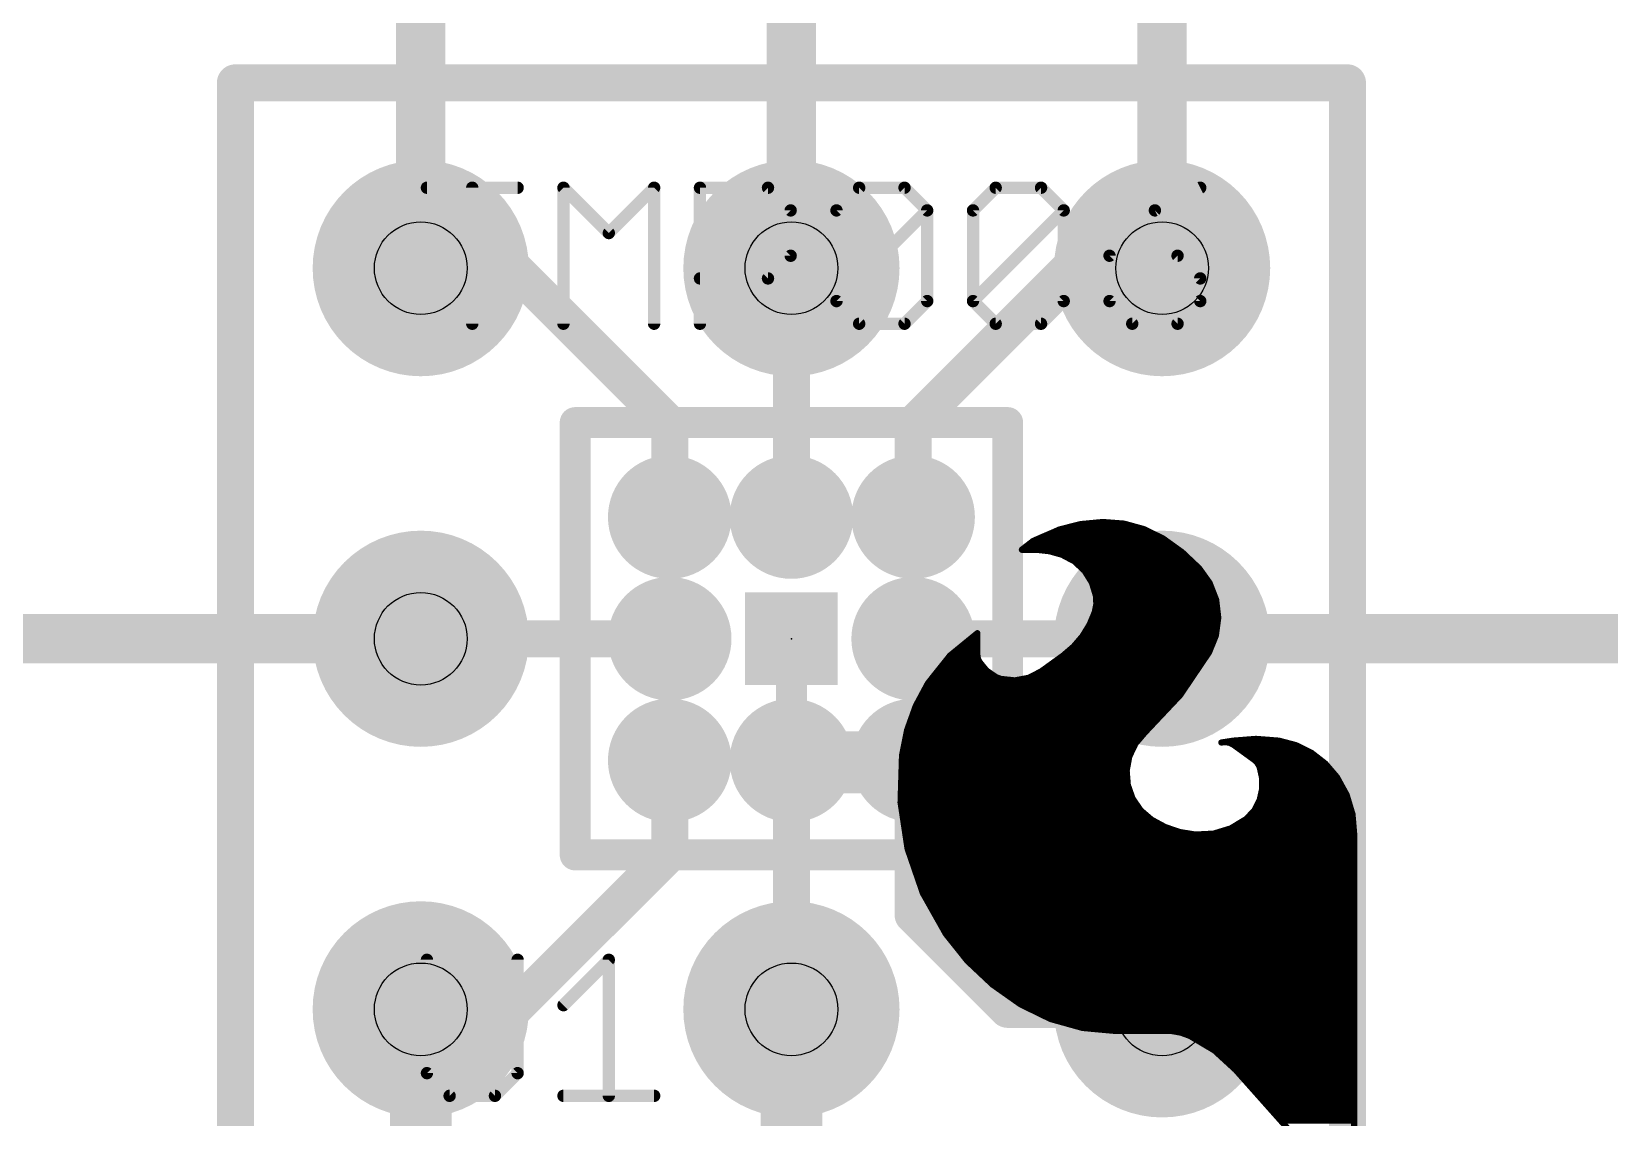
# Model space of a CAD drawing. Extents: x -29 to 78, y -15 to 21.
# Drawn here: x 7.04 to 13.52, y 9.46 to 13.93 of the extents above; entities that cross this region are included whole.
import ezdxf

# ---------------------------------------------------------------- set-up
doc = ezdxf.new("R2010")
doc.units = 0
for name, color, linetype in [('1', 12, 'CONTINUOUS'), ('16', 132, 'CONTINUOUS'), ('18', 110, 'CONTINUOUS'), ('21', 53, 'CONTINUOUS'), ('22', 53, 'CONTINUOUS'), ('23', 53, 'CONTINUOUS'), ('25', 253, 'CONTINUOUS'), ('27', 253, 'CONTINUOUS'), ('29', 253, 'CONTINUOUS'), ('31', 253, 'CONTINUOUS'), ('41', 12, 'CONTINUOUS'), ('44', 253, 'CONTINUOUS')]:
    doc.layers.add(name, color=color, linetype=linetype)

# ---------------------------------------------------------------- blocks, each defined once
blk = doc.blocks.new('RECT')
blk.add_solid([(-0.5, -0.5), (0.5, -0.5), (-0.5, 0.5), (0.5, 0.5)])
blk = doc.blocks.new('PIE')
at = {"const_width": 0.5}
blk.add_lwpolyline([(0, -0.25, 1), (0, 0.25, 1), (0, -0.25)], format="xyb", dxfattribs=at)
blk = doc.blocks.new('ROUNDV')
at = {"const_width": 0.5}
blk.add_lwpolyline([(0, -0.25, 1), (0, 0.25, 1), (0, -0.25)], format="xyb", dxfattribs=at)

msp = doc.modelspace()

# ---------------------------------------------------------------- linework, layer by layer
at = {"layer": '1'}
for points, const_width in [([(7.874, 9.144), (7.874, 13.716)], 0.1524), ([(7.874, 13.716), (12.446, 13.716)], 0.1524), ([(12.446, 13.716), (12.446, 9.144)], 0.1524), ([(9.017, 12.954), (8.636, 12.954)], 0.1524), ([(9.6596, 12.3114), (9.017, 12.954)], 0.1524), ([(10.16, 11.9304), (10.16, 12.954)], 0.1524), ([(10.6604, 12.3114), (11.303, 12.954)], 0.1524), ([(11.303, 12.954), (11.684, 12.954)], 0.1524), ([(9.6596, 11.9304), (9.6596, 12.3114)], 0.1524), ([(10.6604, 11.9304), (10.6604, 12.3114)], 0.1524), ([(9.6596, 11.43), (8.636, 11.43)], 0.1524), ([(10.16, 11.43), (10.16, 10.9296)], 0.127), ([(10.6604, 11.43), (11.684, 11.43)], 0.1524), ([(9.6596, 10.9296), (9.6596, 10.5486)], 0.1524), ([(10.16, 10.9296), (10.16, 9.906)], 0.1524), ([(10.6604, 10.9296), (10.6604, 10.2946)], 0.1524), ([(9.6596, 10.5486), (9.017, 9.906)], 0.1524), ([(10.6604, 10.2946), (11.049, 9.906)], 0.1524), ([(9.017, 9.906), (8.636, 9.906)], 0.1524), ([(11.049, 9.906), (11.684, 9.906)], 0.1524)]:
    msp.add_lwpolyline(points, dxfattribs=dict(at, const_width=const_width))
for points, const_width in [([(7.9121, 13.716, 1), (7.8359, 13.716)], 0.0762), ([(7.874, 13.7541, 1), (7.874, 13.6779)], 0.0762), ([(12.4841, 13.716, 1), (12.4079, 13.716)], 0.0762), ([(12.446, 13.6779, 1), (12.446, 13.7541)], 0.0762), ([(8.636, 12.9921, 1), (8.636, 12.9159)], 0.0762), ([(9.0439, 12.9809, 1), (8.9901, 12.9271)], 0.0762), ([(9.017, 12.9159, 1), (9.017, 12.9921)], 0.0762), ([(10.1981, 12.954, 1), (10.1219, 12.954)], 0.0762), ([(11.303, 12.9921, 1), (11.303, 12.9159)], 0.0762), ([(11.3299, 12.9271, 1), (11.2761, 12.9809)], 0.0762), ([(11.684, 12.9159, 1), (11.684, 12.9921)], 0.0762), ([(9.6977, 12.3114, 1), (9.6215, 12.3114)], 0.0762), ([(9.6327, 12.2844, 1), (9.6866, 12.3383)], 0.0762), ([(10.6334, 12.3383, 1), (10.6873, 12.2844)], 0.0762), ([(10.6985, 12.3114, 1), (10.6223, 12.3114)], 0.0762), ([(9.6215, 11.9304, 1), (9.6977, 11.9304)], 0.0762), ([(10.1219, 11.9304, 1), (10.1981, 11.9304)], 0.0762), ([(10.6223, 11.9304, 1), (10.6985, 11.9304)], 0.0762), ([(8.636, 11.4681, 1), (8.636, 11.3919)], 0.0762), ([(9.6596, 11.3919, 1), (9.6596, 11.4681)], 0.0762), ([(10.1918, 11.43, 1), (10.1282, 11.43)], 0.0635), ([(10.6604, 11.4681, 1), (10.6604, 11.3919)], 0.0762), ([(11.684, 11.3919, 1), (11.684, 11.4681)], 0.0762), ([(9.6977, 10.9296, 1), (9.6215, 10.9296)], 0.0762), ([(10.1981, 10.9296, 1), (10.1219, 10.9296)], 0.0762), ([(10.6985, 10.9296, 1), (10.6223, 10.9296)], 0.0762), ([(10.1282, 10.9296, 1), (10.1918, 10.9296)], 0.0635), ([(9.6215, 10.5486, 1), (9.6977, 10.5486)], 0.0762), ([(9.6866, 10.5217, 1), (9.6327, 10.5756)], 0.0762), ([(10.6873, 10.3216, 1), (10.6334, 10.2677)], 0.0762), ([(10.6223, 10.2946, 1), (10.6985, 10.2946)], 0.0762), ([(8.636, 9.9441, 1), (8.636, 9.8679)], 0.0762), ([(8.9901, 9.9329, 1), (9.0439, 9.8791)], 0.0762), ([(9.017, 9.8679, 1), (9.017, 9.9441)], 0.0762), ([(10.1219, 9.906, 1), (10.1981, 9.906)], 0.0762), ([(11.049, 9.9441, 1), (11.049, 9.8679)], 0.0762), ([(11.0221, 9.8791, 1), (11.0759, 9.9329)], 0.0762), ([(11.684, 9.8679, 1), (11.684, 9.9441)], 0.0762)]:
    msp.add_lwpolyline(points, format="xyb", dxfattribs=dict(at, const_width=const_width))
at = {"layer": '16'}
for points, const_width in [([(10.16, 12.954), (10.16, 15.621)], 0.2032), ([(8.636, 12.954), (8.636, 15.367)], 0.2032), ([(11.684, 12.954), (11.684, 15.24)], 0.2032), ([(7.874, 13.716), (12.446, 13.716)], 0.1524), ([(7.874, 9.144), (7.874, 13.716)], 0.1524), ([(12.446, 13.716), (12.446, 9.144)], 0.1524), ([(8.636, 11.43), (5.461, 11.43)], 0.2032), ([(11.684, 11.43), (14.859, 11.43)], 0.2032), ([(8.636, 9.906), (8.636, 7.366)], 0.254), ([(10.16, 9.906), (10.16, 7.112)], 0.254)]:
    msp.add_lwpolyline(points, dxfattribs=dict(at, const_width=const_width))
for points, const_width in [([(7.874, 13.7541, 1), (7.874, 13.6779)], 0.0762), ([(7.9121, 13.716, 1), (7.8359, 13.716)], 0.0762), ([(12.4841, 13.716, 1), (12.4079, 13.716)], 0.0762), ([(12.446, 13.6779, 1), (12.446, 13.7541)], 0.0762), ([(8.5852, 12.954, 1), (8.6868, 12.954)], 0.1016), ([(10.1092, 12.954, 1), (10.2108, 12.954)], 0.1016), ([(11.6332, 12.954, 1), (11.7348, 12.954)], 0.1016), ([(8.636, 11.3792, 1), (8.636, 11.4808)], 0.1016), ([(11.684, 11.4808, 1), (11.684, 11.3792)], 0.1016), ([(8.6995, 9.906, 1), (8.5725, 9.906)], 0.127), ([(10.2235, 9.906, 1), (10.0965, 9.906)], 0.127)]:
    msp.add_lwpolyline(points, format="xyb", dxfattribs=dict(at, const_width=const_width))
at = {"layer": '21'}
for points, const_width in [([(9.271, 12.3508, 1), (9.271, 12.2873)], 0.0635), ([(9.3028, 12.319, 1), (9.2393, 12.319)], 0.0635), ([(11.0808, 12.319, 1), (11.0173, 12.319)], 0.0635), ([(11.049, 12.2873, 1), (11.049, 12.3508)], 0.0635), ([(11.3538, 10.6502, 1), (11.3538, 10.8382, 1), (11.3538, 10.6502)], 0.1778), ([(9.271, 10.5728, 1), (9.271, 10.5092)], 0.0635), ([(11.049, 10.5092, 1), (11.049, 10.5728)], 0.0635), ([(9.2393, 10.541, 1), (9.3028, 10.541)], 0.0635), ([(11.0173, 10.541, 1), (11.0808, 10.541)], 0.0635)]:
    msp.add_lwpolyline(points, format="xyb", dxfattribs=dict(at, const_width=const_width))
at = {"layer": '21', "const_width": 0.127}
for points in [[(9.271, 12.319), (11.049, 12.319)], [(9.271, 10.541), (9.271, 12.319)], [(11.049, 12.319), (11.049, 10.541)], [(11.049, 10.541), (9.271, 10.541)]]:
    msp.add_lwpolyline(points, dxfattribs=at)
at = {"layer": '22', "const_width": 0.0254}
for points in [[(11.2039, 11.8542), (11.2395, 11.8694)], [(11.2217, 11.8618), (11.6483, 11.8618)], [(11.2395, 11.8694), (11.2624, 11.8796)], [(11.2624, 11.8796), (11.3502, 11.9016)], [(11.2928, 11.8872), (11.5861, 11.8872)], [(11.3502, 11.9016), (11.4402, 11.9101)], [(11.4402, 11.9101), (11.5271, 11.9035)], [(11.5271, 11.9035), (11.6111, 11.8803)], [(11.6111, 11.8803), (11.6891, 11.8415)], [(11.1684, 11.7958), (11.1074, 11.7958)], [(11.1074, 11.7958), (11.1075, 11.7958)], [(11.1075, 11.7958), (11.11, 11.7983)], [(11.11, 11.7983), (11.1535, 11.8321)], [(11.1263, 11.811), (11.7314, 11.811)], [(11.1535, 11.8321), (11.2039, 11.8542)], [(11.1633, 11.8364), (11.6962, 11.8364)], [(11.2213, 11.7899), (11.1684, 11.7958)], [(11.6891, 11.8415), (11.7668, 11.7855)], [(11.2725, 11.7754), (11.2213, 11.7899)], [(11.2364, 11.7856), (11.7666, 11.7856)], [(11.3233, 11.7484), (11.2725, 11.7754)], [(11.3011, 11.7602), (11.7935, 11.7602)], [(11.3653, 11.7092), (11.3233, 11.7484)], [(11.3378, 11.7348), (11.8203, 11.7348)], [(11.7668, 11.7855), (11.8364, 11.7196)], [(11.365, 11.7094), (11.8437, 11.7094)], [(11.3956, 11.6603), (11.3653, 11.7092)], [(11.3809, 11.684), (11.8618, 11.684)], [(11.8364, 11.7196), (11.8795, 11.6592)], [(11.4122, 11.6053), (11.3956, 11.6603)], [(11.3961, 11.6586), (11.8798, 11.6586)], [(11.4038, 11.6332), (11.8896, 11.6332)], [(11.4114, 11.6078), (11.8994, 11.6078)], [(11.4136, 11.5719), (11.4122, 11.6053)], [(11.8795, 11.6592), (11.9063, 11.59)], [(11.3856, 11.4877), (11.4071, 11.5392)], [(11.4071, 11.5392), (11.4136, 11.5719)], [(11.4106, 11.557), (11.9101, 11.557)], [(11.4132, 11.5824), (11.9072, 11.5824)], [(11.9063, 11.59), (11.9149, 11.5163)], [(11.3563, 11.4402), (11.3856, 11.4877)], [(11.3814, 11.4808), (11.9101, 11.4808)], [(11.3933, 11.5062), (11.9136, 11.5062)], [(11.4039, 11.5316), (11.9131, 11.5316)], [(11.9149, 11.5163), (11.905, 11.4428)], [(10.8119, 11.3608), (10.9245, 11.4529)], [(10.8965, 11.43), (10.9245, 11.43)], [(10.9245, 11.4529), (10.9245, 11.364)], [(11.32, 11.3978), (11.3563, 11.4402)], [(11.3476, 11.43), (11.8997, 11.43)], [(11.3657, 11.4554), (11.9067, 11.4554)], [(11.905, 11.4428), (11.877, 11.3741)], [(10.7213, 11.2471), (10.8119, 11.3608)], [(10.8063, 11.3538), (10.9259, 11.3538)], [(10.8344, 11.3792), (10.9245, 11.3792)], [(10.8655, 11.4046), (10.9245, 11.4046)], [(10.9245, 11.364), (10.9265, 11.3495)], [(10.9265, 11.3495), (10.9322, 11.336)], [(11.1862, 11.2954), (11.2776, 11.3614)], [(11.2671, 11.3538), (11.8633, 11.3538)], [(11.2776, 11.3614), (11.32, 11.3978)], [(11.2983, 11.3792), (11.8791, 11.3792)], [(11.3258, 11.4046), (11.8894, 11.4046)], [(11.877, 11.3741), (11.7584, 11.1983)], [(10.7456, 11.2776), (10.9933, 11.2776)], [(10.7659, 11.303), (10.9589, 11.303)], [(10.7861, 11.3284), (10.9383, 11.3284)], [(10.9322, 11.336), (10.9619, 11.2993)], [(10.9619, 11.2993), (11.0007, 11.2725)], [(11.1349, 11.2692), (11.1862, 11.2954)], [(11.1514, 11.2776), (11.8119, 11.2776)], [(11.1967, 11.303), (11.829, 11.303)], [(11.2319, 11.3284), (11.8462, 11.3284)], [(10.6712, 11.1537), (10.7213, 11.2471)], [(10.7104, 11.2268), (11.7776, 11.2268)], [(10.7254, 11.2522), (11.7948, 11.2522)], [(11.0007, 11.2725), (11.0211, 11.2649)], [(11.0211, 11.2649), (11.0783, 11.2588)], [(11.0783, 11.2588), (11.1349, 11.2692)], [(10.6354, 11.0539), (10.6712, 11.1537)], [(10.67, 11.1506), (11.7135, 11.1506)], [(10.6831, 11.176), (11.7374, 11.176)], [(10.6968, 11.2014), (11.7605, 11.2014)], [(11.7584, 11.1983), (11.6129, 11.0439)], [(10.6518, 11.0998), (11.6656, 11.0998)], [(10.6609, 11.1252), (11.6895, 11.1252)], [(10.6147, 10.9499), (10.6354, 11.0539)], [(10.6293, 11.0236), (11.5956, 11.0236)], [(10.6344, 11.049), (11.6177, 11.049)], [(10.6427, 11.0744), (11.6416, 11.0744)], [(11.6129, 11.0439), (11.5746, 10.999)], [(11.9761, 11.0109), (12.0701, 11.0183)], [(12.0701, 11.0183), (12.1641, 11.0109)], [(10.6193, 10.9728), (11.5621, 10.9728)], [(10.6243, 10.9982), (11.5742, 10.9982)], [(11.5746, 10.999), (11.5491, 10.9457)], [(11.9278, 11.0033), (11.9761, 11.0109)], [(11.9455, 11.005), (11.9278, 11.0033)], [(11.9629, 11.0015), (11.9455, 11.005)], [(11.9786, 10.9931), (11.9629, 11.0015)], [(11.9691, 10.9982), (12.2123, 10.9982)], [(12.0625, 10.9322), (11.9786, 10.9931)], [(12.0066, 10.9728), (12.2738, 10.9728)], [(12.1641, 11.0109), (12.234, 10.9925)], [(12.234, 10.9925), (12.2988, 10.9604)], [(12.2988, 10.9604), (12.3558, 10.916)], [(10.6087, 10.7571), (10.6147, 10.9499)], [(10.613, 10.8966), (11.54, 10.8966)], [(10.6138, 10.922), (11.5448, 10.922)], [(10.6146, 10.9474), (11.55, 10.9474)], [(11.5491, 10.9457), (11.5384, 10.8876)], [(11.5384, 10.8876), (11.543, 10.8287)], [(12.0416, 10.9474), (12.3155, 10.9474)], [(12.0763, 10.9188), (12.0625, 10.9322)], [(12.073, 10.922), (12.3481, 10.922)], [(12.0853, 10.9017), (12.0763, 10.9188)], [(12.0952, 10.8572), (12.0853, 10.9017)], [(12.0864, 10.8966), (12.3724, 10.8966)], [(12.3558, 10.916), (12.4028, 10.861)], [(10.6114, 10.8458), (11.5416, 10.8458)], [(10.6122, 10.8712), (11.5396, 10.8712)], [(11.543, 10.8287), (11.5626, 10.773)], [(12.0921, 10.8712), (12.3941, 10.8712)], [(12.0952, 10.8116), (12.0952, 10.8572)], [(12.0952, 10.8458), (12.4111, 10.8458)], [(12.4028, 10.861), (12.4429, 10.7878)], [(10.6375, 10.5664), (10.6087, 10.7571)], [(10.6091, 10.7696), (11.5649, 10.7696)], [(10.6099, 10.795), (11.5548, 10.795)], [(10.6106, 10.8204), (11.5459, 10.8204)], [(11.5626, 10.773), (11.596, 10.7243)], [(12.0631, 10.7237), (12.0853, 10.7671)], [(12.0853, 10.7671), (12.0952, 10.8116)], [(12.0859, 10.7696), (12.4484, 10.7696)], [(12.0915, 10.795), (12.439, 10.795)], [(12.0952, 10.8204), (12.4251, 10.8204)], [(12.4429, 10.7878), (12.4669, 10.7079)], [(10.6106, 10.7442), (11.5823, 10.7442)], [(10.6145, 10.7188), (11.6023, 10.7188)], [(10.6183, 10.6934), (11.6319, 10.6934)], [(11.596, 10.7243), (11.6408, 10.6858)], [(12.0294, 10.6883), (12.0631, 10.7237)], [(12.0343, 10.6934), (12.4682, 10.6934)], [(12.0584, 10.7188), (12.4637, 10.7188)], [(12.0736, 10.7442), (12.456, 10.7442)], [(12.4669, 10.7079), (12.4739, 10.6248)], [(10.6222, 10.668), (11.6738, 10.668)], [(10.626, 10.6426), (11.7351, 10.6426)], [(11.6408, 10.6858), (11.6972, 10.6554)], [(11.6972, 10.6554), (11.7579, 10.6349)], [(11.7579, 10.6349), (11.8212, 10.6248)], [(11.8212, 10.6248), (11.8952, 10.6285)], [(11.8952, 10.6285), (11.966, 10.6501)], [(11.9415, 10.6426), (12.4724, 10.6426)], [(11.966, 10.6501), (12.0294, 10.6883)], [(11.9957, 10.668), (12.4703, 10.668)], [(10.6298, 10.6172), (12.4739, 10.6172)], [(10.6337, 10.5918), (12.4739, 10.5918)], [(10.7003, 10.384), (10.6375, 10.5664)], [(10.6375, 10.5664), (12.4739, 10.5664)], [(12.4739, 10.6248), (12.4739, 9.1084)], [(10.6463, 10.541), (12.4739, 10.541)], [(10.655, 10.5156), (12.4739, 10.5156)], [(10.6638, 10.4902), (12.4739, 10.4902)], [(10.6725, 10.4648), (12.4739, 10.4648)], [(10.6812, 10.4394), (12.4739, 10.4394)], [(10.69, 10.414), (12.4739, 10.414)], [(10.6987, 10.3886), (12.4739, 10.3886)], [(10.795, 10.2159), (10.7003, 10.384)], [(10.712, 10.3632), (12.4739, 10.3632)], [(10.7263, 10.3378), (12.4739, 10.3378)], [(10.7406, 10.3124), (12.4739, 10.3124)], [(10.755, 10.287), (12.4739, 10.287)], [(10.7693, 10.2616), (12.4739, 10.2616)], [(10.7836, 10.2362), (12.4739, 10.2362)], [(10.8834, 10.1052), (10.795, 10.2159)], [(10.7991, 10.2108), (12.4739, 10.2108)], [(10.8194, 10.1854), (12.4739, 10.1854)], [(10.8397, 10.16), (12.4739, 10.16)], [(10.86, 10.1346), (12.4739, 10.1346)], [(10.8803, 10.1092), (12.4739, 10.1092)], [(10.9866, 10.008), (10.8834, 10.1052)], [(10.9062, 10.0838), (12.4739, 10.0838)], [(10.9331, 10.0584), (12.4739, 10.0584)], [(10.9601, 10.033), (12.4739, 10.033)], [(11.1023, 9.9263), (10.9866, 10.008)], [(10.9872, 10.0076), (12.4739, 10.0076)], [(11.0231, 9.9822), (12.4739, 9.9822)], [(11.0591, 9.9568), (12.4739, 9.9568)], [(11.0951, 9.9314), (12.4739, 9.9314)], [(11.2253, 9.8663), (11.1023, 9.9263)], [(11.1439, 9.906), (12.4739, 9.906)], [(11.196, 9.8806), (12.4739, 9.8806)], [(11.3572, 9.8295), (11.2253, 9.8663)], [(11.2651, 9.8552), (12.4739, 9.8552)], [(11.3561, 9.8298), (12.4739, 9.8298)], [(11.4935, 9.8171), (11.3572, 9.8295)], [(11.7221, 9.8171), (11.4935, 9.8171)], [(11.7611, 9.8103), (11.7221, 9.8171)], [(11.7983, 9.7968), (11.7611, 9.8103)], [(11.7773, 9.8044), (12.4739, 9.8044)], [(11.8995, 9.7366), (11.7983, 9.7968)], [(11.8282, 9.779), (12.4739, 9.779)], [(11.871, 9.7536), (12.4739, 9.7536)], [(11.9863, 9.6571), (11.8995, 9.7366)], [(11.9087, 9.7282), (12.4739, 9.7282)], [(11.9364, 9.7028), (12.4739, 9.7028)], [(11.9641, 9.6774), (12.4739, 9.6774)], [(12.4739, 9.1084), (11.9863, 9.6571)], [(11.9908, 9.652), (12.4739, 9.652)], [(12.0134, 9.6266), (12.4739, 9.6266)], [(12.036, 9.6012), (12.4739, 9.6012)], [(12.0586, 9.5758), (12.4739, 9.5758)], [(12.0811, 9.5504), (12.4739, 9.5504)], [(12.1037, 9.525), (12.4739, 9.525)], [(12.1263, 9.4996), (12.4739, 9.4996)], [(12.1488, 9.4742), (12.4739, 9.4742)], [(12.1714, 9.4488), (12.4739, 9.4488)]]:
    msp.add_lwpolyline(points, dxfattribs=at)
at = {"layer": '22', "const_width": 0.0127}
for points in [[(11.2217, 11.8681, 1), (11.2217, 11.8555)], [(11.2369, 11.8752, 1), (11.2421, 11.8636)], [(11.242, 11.8636, 1), (11.237, 11.8752)], [(11.2609, 11.8858, 1), (11.2639, 11.8734)], [(11.265, 11.8738, 1), (11.2598, 11.8854)], [(11.2928, 11.8935, 1), (11.2928, 11.8809)], [(11.3495, 11.9079, 1), (11.3508, 11.8952)], [(11.3517, 11.8954, 1), (11.3486, 11.9077)], [(11.4407, 11.9164, 1), (11.4397, 11.9038)], [(11.4408, 11.9038, 1), (11.4396, 11.9164)], [(11.5288, 11.9096, 1), (11.5254, 11.8974)], [(11.5266, 11.8971, 1), (11.5276, 11.9098)], [(11.5861, 11.8809, 1), (11.5861, 11.8935)], [(11.6139, 11.886, 1), (11.6083, 11.8746)], [(11.6094, 11.8742, 1), (11.6128, 11.8864)], [(11.6483, 11.8555, 1), (11.6483, 11.8681)], [(11.1074, 11.8021, 1), (11.1074, 11.7895)], [(11.1074, 11.8021, 1), (11.1074, 11.7895)], [(11.1061, 11.8033, 1), (11.1139, 11.7933)], [(11.1145, 11.7938, 1), (11.1055, 11.8028)], [(11.1075, 11.7895, 1), (11.1075, 11.8021)], [(11.1263, 11.8173, 1), (11.1263, 11.8047)], [(11.1509, 11.8379, 1), (11.156, 11.8263)], [(11.1574, 11.8271, 1), (11.1496, 11.8371)], [(11.1633, 11.8428, 1), (11.1633, 11.8301)], [(11.1691, 11.8021, 1), (11.1677, 11.7895)], [(11.1684, 11.7895, 1), (11.1684, 11.8021)], [(11.2014, 11.86, 1), (11.2064, 11.8484)], [(11.2064, 11.8484, 1), (11.2014, 11.86)], [(11.6928, 11.8467, 1), (11.6854, 11.8363)], [(11.6863, 11.8358, 1), (11.6919, 11.8472)], [(11.6962, 11.8301, 1), (11.6962, 11.8428)], [(11.7314, 11.8047, 1), (11.7314, 11.8173)], [(11.103, 11.8003, 1), (11.112, 11.7913)], [(11.223, 11.796, 1), (11.2196, 11.7838)], [(11.2206, 11.7836, 1), (11.222, 11.7962)], [(11.2364, 11.7919, 1), (11.2364, 11.7793)], [(11.2755, 11.781, 1), (11.2695, 11.7698)], [(11.2708, 11.7693, 1), (11.2742, 11.7815)], [(11.3011, 11.7666, 1), (11.3011, 11.7539)], [(11.3276, 11.7531, 1), (11.3189, 11.7438)], [(11.3203, 11.7428, 1), (11.3262, 11.754)], [(11.3378, 11.7411, 1), (11.3378, 11.7285)], [(11.7712, 11.7901, 1), (11.7624, 11.7808)], [(11.7631, 11.7803, 1), (11.7705, 11.7906)], [(11.7666, 11.7793, 1), (11.7666, 11.7919)], [(11.7935, 11.7539, 1), (11.7935, 11.7666)], [(11.8203, 11.7285, 1), (11.8203, 11.7411)], [(11.365, 11.7157, 1), (11.365, 11.7031)], [(11.3706, 11.7125, 1), (11.3599, 11.7058)], [(11.3609, 11.7045, 1), (11.3696, 11.7138)], [(11.3809, 11.6904, 1), (11.3809, 11.6777)], [(11.8416, 11.7233, 1), (11.8312, 11.7159)], [(11.832, 11.715, 1), (11.8408, 11.7242)], [(11.8437, 11.7031, 1), (11.8437, 11.7157)], [(11.8618, 11.6777, 1), (11.8618, 11.6904)], [(11.4017, 11.6622, 1), (11.3895, 11.6585)], [(11.3961, 11.6649, 1), (11.3961, 11.6523)], [(11.3902, 11.657, 1), (11.401, 11.6637)], [(11.4038, 11.6395, 1), (11.4038, 11.6269)], [(11.4114, 11.6142, 1), (11.4114, 11.6015)], [(11.4185, 11.6056, 1), (11.4059, 11.605)], [(11.4061, 11.6035, 1), (11.4183, 11.6071)], [(11.8855, 11.6615, 1), (11.8736, 11.6569)], [(11.8744, 11.6555, 1), (11.8847, 11.6629)], [(11.8798, 11.6523, 1), (11.8798, 11.6649)], [(11.8896, 11.6269, 1), (11.8896, 11.6395)], [(11.8994, 11.6015, 1), (11.8994, 11.6142)], [(11.413, 11.5368, 1), (11.4012, 11.5416)], [(11.4106, 11.5633, 1), (11.4106, 11.5507)], [(11.4132, 11.5887, 1), (11.4132, 11.5761)], [(11.4073, 11.5717, 1), (11.42, 11.5722)], [(11.4198, 11.5707, 1), (11.4074, 11.5732)], [(11.9126, 11.5908, 1), (11.9, 11.5893)], [(11.9003, 11.5877, 1), (11.9122, 11.5923)], [(11.9072, 11.5761, 1), (11.9072, 11.5887)], [(11.9101, 11.5507, 1), (11.9101, 11.5633)], [(11.3814, 11.4871, 1), (11.3814, 11.4745)], [(11.3798, 11.4901, 1), (11.3915, 11.4852)], [(11.391, 11.4844, 1), (11.3802, 11.491)], [(11.3933, 11.5125, 1), (11.3933, 11.4999)], [(11.4039, 11.538, 1), (11.4039, 11.5253)], [(11.4009, 11.5404, 1), (11.4133, 11.538)], [(11.9212, 11.5155, 1), (11.9086, 11.5172)], [(11.9086, 11.5156, 1), (11.9212, 11.5171)], [(11.9101, 11.4745, 1), (11.9101, 11.4871)], [(11.9131, 11.5253, 1), (11.9131, 11.538)], [(11.9136, 11.4999, 1), (11.9136, 11.5125)], [(10.8965, 11.4363, 1), (10.8965, 11.4237)], [(10.9308, 11.4529, 1), (10.9182, 11.4529)], [(10.9285, 11.448, 1), (10.9205, 11.4578)], [(10.9245, 11.4237, 1), (10.9245, 11.4363)], [(11.3476, 11.4363, 1), (11.3476, 11.4237)], [(11.3509, 11.4435, 1), (11.3617, 11.4369)], [(11.3611, 11.4361, 1), (11.3515, 11.4443)], [(11.3657, 11.4618, 1), (11.3657, 11.4491)], [(11.8987, 11.4437, 1), (11.9113, 11.442)], [(11.9108, 11.4404, 1), (11.8991, 11.4452)], [(11.8997, 11.4237, 1), (11.8997, 11.4363)], [(11.9067, 11.4491, 1), (11.9067, 11.4618)], [(10.8063, 11.3601, 1), (10.8063, 11.3475)], [(10.8079, 11.3657, 1), (10.816, 11.3559)], [(10.8169, 11.3569, 1), (10.807, 11.3648)], [(10.8344, 11.3856, 1), (10.8344, 11.3729)], [(10.8655, 11.4109, 1), (10.8655, 11.3983)], [(10.9308, 11.3649, 1), (10.9182, 11.3631)], [(10.9182, 11.364, 1), (10.9308, 11.364)], [(10.9323, 11.352, 1), (10.9206, 11.347)], [(10.9202, 11.3486, 1), (10.9328, 11.3503)], [(10.9245, 11.3983, 1), (10.9245, 11.4109)], [(10.9245, 11.3729, 1), (10.9245, 11.3856)], [(10.9259, 11.3475, 1), (10.9259, 11.3601)], [(11.2671, 11.3601, 1), (11.2671, 11.3475)], [(11.2735, 11.3662, 1), (11.2817, 11.3566)], [(11.2813, 11.3563, 1), (11.2739, 11.3665)], [(11.2983, 11.3856, 1), (11.2983, 11.3729)], [(11.3151, 11.4019, 1), (11.3248, 11.3937)], [(11.3241, 11.393, 1), (11.3158, 11.4026)], [(11.3258, 11.4109, 1), (11.3258, 11.3983)], [(11.8633, 11.3475, 1), (11.8633, 11.3601)], [(11.8711, 11.3765, 1), (11.8829, 11.3717)], [(11.8823, 11.3705, 1), (11.8717, 11.3777)], [(11.8791, 11.3729, 1), (11.8791, 11.3856)], [(11.8894, 11.3983, 1), (11.8894, 11.4109)], [(10.7456, 11.284, 1), (10.7456, 11.2713)], [(10.7659, 11.3094, 1), (10.7659, 11.2967)], [(10.7861, 11.3347, 1), (10.7861, 11.3221)], [(10.9371, 11.34, 1), (10.9273, 11.332)], [(10.9264, 11.3335, 1), (10.938, 11.3385)], [(10.9383, 11.3221, 1), (10.9383, 11.3347)], [(10.9655, 11.3045, 1), (10.9583, 11.2941)], [(10.9569, 11.2953, 1), (10.9668, 11.3033)], [(10.9589, 11.2967, 1), (10.9589, 11.3094)], [(10.9933, 11.2713, 1), (10.9933, 11.284)], [(11.1514, 11.284, 1), (11.1514, 11.2713)], [(11.1825, 11.3005, 1), (11.1899, 11.2903)], [(11.1891, 11.2897, 1), (11.1833, 11.3011)], [(11.1967, 11.3094, 1), (11.1967, 11.2967)], [(11.2319, 11.3347, 1), (11.2319, 11.3221)], [(11.8119, 11.2713, 1), (11.8119, 11.284)], [(11.829, 11.2967, 1), (11.829, 11.3094)], [(11.8462, 11.3221, 1), (11.8462, 11.3347)], [(10.7104, 11.2332, 1), (10.7104, 11.2205)], [(10.7163, 11.2511, 1), (10.7263, 11.2431)], [(10.7269, 11.2441, 1), (10.7157, 11.2501)], [(10.7254, 11.2585, 1), (10.7254, 11.2459)], [(11.0029, 11.2785, 1), (10.9985, 11.2665)], [(10.9971, 11.2673, 1), (11.0043, 11.2777)], [(11.0218, 11.2712, 1), (11.0204, 11.2586)], [(11.0189, 11.2589, 1), (11.0233, 11.2709)], [(11.0772, 11.265, 1), (11.0795, 11.2525)], [(11.0777, 11.2524, 1), (11.079, 11.2651)], [(11.132, 11.2749, 1), (11.1378, 11.2636)], [(11.1361, 11.263, 1), (11.1338, 11.2755)], [(11.7776, 11.2205, 1), (11.7776, 11.2332)], [(11.7948, 11.2459, 1), (11.7948, 11.2585)], [(10.67, 11.157, 1), (10.67, 11.1443)], [(10.6656, 11.1567, 1), (10.6768, 11.1507)], [(10.6771, 11.1515, 1), (10.6652, 11.1558)], [(10.6831, 11.1823, 1), (10.6831, 11.1697)], [(10.6968, 11.2078, 1), (10.6968, 11.1951)], [(11.7135, 11.1443, 1), (11.7135, 11.157)], [(11.7374, 11.1697, 1), (11.7374, 11.1823)], [(11.7531, 11.2018, 1), (11.7636, 11.1947)], [(11.763, 11.1939, 1), (11.7538, 11.2026)], [(11.7605, 11.1951, 1), (11.7605, 11.2078)], [(10.6518, 11.1061, 1), (10.6518, 11.0935)], [(10.6609, 11.1316, 1), (10.6609, 11.1189)], [(11.6656, 11.0935, 1), (11.6656, 11.1061)], [(11.6895, 11.1189, 1), (11.6895, 11.1316)], [(10.6293, 11.0299, 1), (10.6293, 11.0173)], [(10.6344, 11.0554, 1), (10.6344, 11.0427)], [(10.6416, 11.0526, 1), (10.6291, 11.0551)], [(10.6294, 11.056, 1), (10.6413, 11.0517)], [(10.6427, 11.0808, 1), (10.6427, 11.0681)], [(11.5956, 11.0173, 1), (11.5956, 11.0299)], [(11.6083, 11.0483, 1), (11.6175, 11.0395)], [(11.6177, 11.0398, 1), (11.6081, 11.048)], [(11.6177, 11.0427, 1), (11.6177, 11.0554)], [(11.6416, 11.0681, 1), (11.6416, 11.0808)], [(12.0706, 11.0246, 1), (12.0696, 11.0119)], [(12.0706, 11.0119, 1), (12.0696, 11.0246)], [(10.6193, 10.9792, 1), (10.6193, 10.9665)], [(10.6243, 11.0046, 1), (10.6243, 10.9919)], [(11.5621, 10.9665, 1), (11.5621, 10.9792)], [(11.5697, 11.0031, 1), (11.5794, 10.9948)], [(11.5803, 10.9962, 1), (11.5688, 11.0017)], [(11.5742, 10.9919, 1), (11.5742, 11.0046)], [(11.9272, 11.0096, 1), (11.9284, 10.997)], [(11.9268, 11.0096, 1), (11.9288, 10.997)], [(11.9468, 11.0112, 1), (11.9442, 10.9988)], [(11.9461, 10.9987, 1), (11.9449, 11.0113)], [(11.9659, 11.0071, 1), (11.9599, 10.9959)], [(11.9617, 10.9953, 1), (11.9642, 11.0077)], [(11.9691, 11.0046, 1), (11.9691, 10.9919)], [(11.9756, 11.0172, 1), (11.9766, 11.0046)], [(11.9823, 10.9982, 1), (11.9749, 10.988)], [(11.9771, 11.0046, 1), (11.9751, 11.0172)], [(11.9756, 10.9875, 1), (11.9816, 10.9987)], [(12.0066, 10.9792, 1), (12.0066, 10.9665)], [(12.1657, 11.017, 1), (12.1625, 11.0048)], [(12.1636, 11.0046, 1), (12.1646, 11.0172)], [(12.2123, 10.9919, 1), (12.2123, 11.0046)], [(12.2368, 10.9982, 1), (12.2312, 10.9868)], [(12.2324, 10.9863, 1), (12.2356, 10.9986)], [(12.2738, 10.9665, 1), (12.2738, 10.9792)], [(12.3027, 10.9654, 1), (12.2949, 10.9554)], [(12.296, 10.9547, 1), (12.3016, 10.9661)], [(10.613, 10.903, 1), (10.613, 10.8903)], [(10.6138, 10.9284, 1), (10.6138, 10.9157)], [(10.6146, 10.9537, 1), (10.6146, 10.9411)], [(10.6085, 10.9511, 1), (10.6209, 10.9487)], [(10.621, 10.9497, 1), (10.6084, 10.9501)], [(11.5447, 10.8881, 1), (11.532, 10.8871)], [(11.54, 10.8903, 1), (11.54, 10.903)], [(11.5434, 10.9484, 1), (11.5549, 10.9429)], [(11.5554, 10.9445, 1), (11.5429, 10.9468)], [(11.5448, 10.9157, 1), (11.5448, 10.9284)], [(11.55, 10.9411, 1), (11.55, 10.9537)], [(12.0416, 10.9537, 1), (12.0416, 10.9411)], [(12.0669, 10.9367, 1), (12.0581, 10.9277)], [(12.0588, 10.9271, 1), (12.0662, 10.9373)], [(12.073, 10.9284, 1), (12.073, 10.9157)], [(12.0819, 10.9217, 1), (12.0707, 10.9158)], [(12.0719, 10.9142, 1), (12.0807, 10.9233)], [(12.0915, 10.9031, 1), (12.0791, 10.9003)], [(12.0797, 10.8987, 1), (12.0909, 10.9047)], [(12.0864, 10.903, 1), (12.0864, 10.8903)], [(12.3155, 10.9411, 1), (12.3155, 10.9537)], [(12.3481, 10.9157, 1), (12.3481, 10.9284)], [(12.3607, 10.9201, 1), (12.351, 10.9119)], [(12.3519, 10.911, 1), (12.3597, 10.921)], [(12.3724, 10.8903, 1), (12.3724, 10.903)], [(10.6114, 10.8521, 1), (10.6114, 10.8395)], [(10.6122, 10.8775, 1), (10.6122, 10.8649)], [(11.5321, 10.8887, 1), (11.5446, 10.8864)], [(11.5489, 10.8308, 1), (11.537, 10.8266)], [(11.5366, 10.8282, 1), (11.5493, 10.8292)], [(11.5396, 10.8649, 1), (11.5396, 10.8775)], [(11.5416, 10.8395, 1), (11.5416, 10.8521)], [(12.0921, 10.8775, 1), (12.0921, 10.8649)], [(12.0952, 10.8521, 1), (12.0952, 10.8395)], [(12.1016, 10.8572, 1), (12.0889, 10.8572)], [(12.089, 10.8558, 1), (12.1014, 10.8586)], [(12.3941, 10.8649, 1), (12.3941, 10.8775)], [(12.4084, 10.8641, 1), (12.3972, 10.8579)], [(12.398, 10.8569, 1), (12.4076, 10.8651)], [(12.4111, 10.8395, 1), (12.4111, 10.8521)], [(10.6149, 10.758, 1), (10.6024, 10.7561)], [(10.6091, 10.7759, 1), (10.6091, 10.7633)], [(10.6099, 10.8013, 1), (10.6099, 10.7887)], [(10.6106, 10.8268, 1), (10.6106, 10.8141)], [(11.5459, 10.8141, 1), (11.5459, 10.8268)], [(11.5548, 10.7887, 1), (11.5548, 10.8013)], [(11.5678, 10.7766, 1), (11.5574, 10.7694)], [(11.5566, 10.7709, 1), (11.5686, 10.7751)], [(11.5649, 10.7633, 1), (11.5649, 10.7759)], [(12.0791, 10.7685, 1), (12.0915, 10.7657)], [(12.0859, 10.7759, 1), (12.0859, 10.7633)], [(12.091, 10.7642, 1), (12.0796, 10.77)], [(12.0915, 10.8013, 1), (12.0915, 10.7887)], [(12.0952, 10.8268, 1), (12.0952, 10.8141)], [(12.0889, 10.8116, 1), (12.1016, 10.8116)], [(12.1014, 10.8102, 1), (12.089, 10.813)], [(12.4251, 10.8141, 1), (12.4251, 10.8268)], [(12.449, 10.7897, 1), (12.4368, 10.786)], [(12.4373, 10.7848, 1), (12.4485, 10.7909)], [(12.439, 10.7887, 1), (12.439, 10.8013)], [(12.4484, 10.7633, 1), (12.4484, 10.7759)], [(10.6023, 10.7573, 1), (10.615, 10.7569)], [(10.6106, 10.7506, 1), (10.6106, 10.7379)], [(10.6145, 10.7251, 1), (10.6145, 10.7125)], [(10.6183, 10.6997, 1), (10.6183, 10.6871)], [(11.5823, 10.7379, 1), (11.5823, 10.7506)], [(11.6001, 10.7291, 1), (11.5918, 10.7194)], [(11.5907, 10.7207, 1), (11.6012, 10.7278)], [(11.6023, 10.7125, 1), (11.6023, 10.7251)], [(11.6319, 10.6871, 1), (11.6319, 10.6997)], [(12.0343, 10.6997, 1), (12.0343, 10.6871)], [(12.0584, 10.7251, 1), (12.0584, 10.7125)], [(12.0574, 10.7265, 1), (12.0687, 10.7208)], [(12.0677, 10.7193, 1), (12.0585, 10.728)], [(12.0736, 10.7506, 1), (12.0736, 10.7379)], [(12.456, 10.7379, 1), (12.456, 10.7506)], [(12.4733, 10.7085, 1), (12.4606, 10.7074)], [(12.4609, 10.7061, 1), (12.473, 10.7098)], [(12.4637, 10.7125, 1), (12.4637, 10.7251)], [(12.4682, 10.6871, 1), (12.4682, 10.6997)], [(10.6222, 10.6744, 1), (10.6222, 10.6617)], [(10.626, 10.6489, 1), (10.626, 10.6363)], [(11.6438, 10.6914, 1), (11.6378, 10.6802)], [(11.6367, 10.681, 1), (11.6449, 10.6906)], [(11.6738, 10.6617, 1), (11.6738, 10.6744)], [(11.6992, 10.6614, 1), (11.6952, 10.6494)], [(11.6942, 10.6498, 1), (11.7002, 10.661)], [(11.7351, 10.6363, 1), (11.7351, 10.6489)], [(11.7589, 10.6411, 1), (11.7569, 10.6286)], [(11.7559, 10.6289, 1), (11.7599, 10.6409)], [(11.8933, 10.6345, 1), (11.897, 10.6224)], [(11.8955, 10.6221, 1), (11.8948, 10.6348)], [(11.9415, 10.6489, 1), (11.9415, 10.6363)], [(11.9627, 10.6555, 1), (11.9693, 10.6446)], [(11.9678, 10.644, 1), (11.9641, 10.6562)], [(11.9957, 10.6744, 1), (11.9957, 10.6617)], [(12.0248, 10.6927, 1), (12.034, 10.6839)], [(12.0327, 10.6829, 1), (12.0261, 10.6937)], [(12.4703, 10.6617, 1), (12.4703, 10.6744)], [(12.4724, 10.6363, 1), (12.4724, 10.6489)], [(10.6298, 10.6235, 1), (10.6298, 10.6109)], [(10.6337, 10.5982, 1), (10.6337, 10.5855)], [(10.6435, 10.5684, 1), (10.6315, 10.5643)], [(10.6375, 10.5727, 1), (10.6375, 10.5601)], [(11.8209, 10.6311, 1), (11.8215, 10.6185)], [(11.8202, 10.6185, 1), (11.8222, 10.6311)], [(12.4802, 10.6248, 1), (12.4676, 10.6248)], [(12.4676, 10.6243, 1), (12.4802, 10.6253)], [(12.4739, 10.6109, 1), (12.4739, 10.6235)], [(12.4739, 10.5855, 1), (12.4739, 10.5982)], [(12.4739, 10.5601, 1), (12.4739, 10.5727)], [(10.6312, 10.5654, 1), (10.6438, 10.5673)], [(10.6463, 10.5473, 1), (10.6463, 10.5347)], [(10.655, 10.522, 1), (10.655, 10.5093)], [(12.4739, 10.5347, 1), (12.4739, 10.5473)], [(12.4739, 10.5093, 1), (12.4739, 10.522)], [(10.6638, 10.4965, 1), (10.6638, 10.4839)], [(10.6725, 10.4711, 1), (10.6725, 10.4585)], [(10.6812, 10.4458, 1), (10.6812, 10.4331)], [(12.4739, 10.4839, 1), (12.4739, 10.4965)], [(12.4739, 10.4585, 1), (12.4739, 10.4711)], [(12.4739, 10.4331, 1), (12.4739, 10.4458)], [(10.69, 10.4203, 1), (10.69, 10.4077)], [(10.6987, 10.3949, 1), (10.6987, 10.3823)], [(10.7059, 10.3871, 1), (10.6948, 10.3809)], [(10.6943, 10.3819, 1), (10.7063, 10.386)], [(12.4739, 10.4077, 1), (12.4739, 10.4203)], [(12.4739, 10.3823, 1), (12.4739, 10.3949)], [(10.712, 10.3696, 1), (10.712, 10.3569)], [(10.7263, 10.3441, 1), (10.7263, 10.3315)], [(10.7406, 10.3187, 1), (10.7406, 10.3061)], [(12.4739, 10.3569, 1), (12.4739, 10.3696)], [(12.4739, 10.3315, 1), (12.4739, 10.3441)], [(12.4739, 10.3061, 1), (12.4739, 10.3187)], [(10.755, 10.2934, 1), (10.755, 10.2807)], [(10.7693, 10.2679, 1), (10.7693, 10.2553)], [(12.4739, 10.2807, 1), (12.4739, 10.2934)], [(12.4739, 10.2553, 1), (12.4739, 10.2679)], [(10.7836, 10.2425, 1), (10.7836, 10.2299)], [(10.8, 10.2199, 1), (10.79, 10.2119)], [(10.7895, 10.2128, 1), (10.8005, 10.219)], [(10.7991, 10.2172, 1), (10.7991, 10.2045)], [(10.8194, 10.1918, 1), (10.8194, 10.1791)], [(12.4739, 10.2299, 1), (12.4739, 10.2425)], [(12.4739, 10.2045, 1), (12.4739, 10.2172)], [(12.4739, 10.1791, 1), (12.4739, 10.1918)], [(10.8397, 10.1663, 1), (10.8397, 10.1537)], [(10.86, 10.141, 1), (10.86, 10.1283)], [(10.8803, 10.1156, 1), (10.8803, 10.1029)], [(12.4739, 10.1537, 1), (12.4739, 10.1663)], [(12.4739, 10.1283, 1), (12.4739, 10.141)], [(12.4739, 10.1029, 1), (12.4739, 10.1156)], [(10.8878, 10.1098, 1), (10.8791, 10.1006)], [(10.8785, 10.1012, 1), (10.8884, 10.1092)], [(10.9062, 10.0901, 1), (10.9062, 10.0775)], [(10.9331, 10.0648, 1), (10.9331, 10.0521)], [(12.4739, 10.0775, 1), (12.4739, 10.0901)], [(12.4739, 10.0521, 1), (12.4739, 10.0648)], [(10.9601, 10.0394, 1), (10.9601, 10.0267)], [(10.9902, 10.0132, 1), (10.9829, 10.0028)], [(10.9872, 10.0139, 1), (10.9872, 10.0013)], [(10.9822, 10.0034, 1), (10.9909, 10.0127)], [(11.0231, 9.9886, 1), (11.0231, 9.9759)], [(12.4739, 10.0267, 1), (12.4739, 10.0394)], [(12.4739, 10.0013, 1), (12.4739, 10.0139)], [(12.4739, 9.9759, 1), (12.4739, 9.9886)], [(11.0591, 9.9632, 1), (11.0591, 9.9505)], [(11.0951, 9.9377, 1), (11.0951, 9.9251)], [(11.1051, 9.932, 1), (11.0995, 9.9206)], [(11.0986, 9.9211, 1), (11.106, 9.9315)], [(12.4739, 9.9505, 1), (12.4739, 9.9632)], [(12.4739, 9.9251, 1), (12.4739, 9.9377)], [(11.1439, 9.9123, 1), (11.1439, 9.8997)], [(11.196, 9.887, 1), (11.196, 9.8743)], [(11.227, 9.8724, 1), (11.2236, 9.8602)], [(11.2226, 9.8606, 1), (11.2281, 9.872)], [(11.2651, 9.8615, 1), (11.2651, 9.8489)], [(12.4739, 9.8997, 1), (12.4739, 9.9123)], [(12.4739, 9.8743, 1), (12.4739, 9.887)], [(12.4739, 9.8489, 1), (12.4739, 9.8615)], [(11.3561, 9.8361, 1), (11.3561, 9.8235)], [(11.3578, 9.8358, 1), (11.3566, 9.8232)], [(11.3555, 9.8234, 1), (11.3589, 9.8356)], [(11.4935, 9.8234, 1), (11.4935, 9.8108)], [(11.4929, 9.8108, 1), (11.4941, 9.8234)], [(11.7232, 9.8234, 1), (11.721, 9.8108)], [(11.7221, 9.8108, 1), (11.7221, 9.8234)], [(11.7632, 9.8162, 1), (11.7589, 9.8043)], [(11.76, 9.804, 1), (11.7622, 9.8165)], [(11.7773, 9.8108, 1), (11.7773, 9.7981)], [(11.8015, 9.8023, 1), (11.7951, 9.7913)], [(11.7961, 9.7908, 1), (11.8005, 9.8028)], [(12.4739, 9.8235, 1), (12.4739, 9.8361)], [(12.4739, 9.7981, 1), (12.4739, 9.8108)], [(11.8282, 9.7853, 1), (11.8282, 9.7727)], [(11.871, 9.7599, 1), (11.871, 9.7473)], [(11.9038, 9.7413, 1), (11.8952, 9.7319)], [(11.8962, 9.7312, 1), (11.9027, 9.7421)], [(11.9087, 9.7346, 1), (11.9087, 9.7219)], [(12.4739, 9.7727, 1), (12.4739, 9.7853)], [(12.4739, 9.7473, 1), (12.4739, 9.7599)], [(12.4739, 9.7219, 1), (12.4739, 9.7346)], [(11.9364, 9.7091, 1), (11.9364, 9.6965)], [(11.9641, 9.6837, 1), (11.9641, 9.6711)], [(11.991, 9.6613, 1), (11.9816, 9.6529)], [(11.982, 9.6524, 1), (11.9906, 9.6618)], [(12.4739, 9.6965, 1), (12.4739, 9.7091)], [(12.4739, 9.6711, 1), (12.4739, 9.6837)], [(11.9908, 9.6584, 1), (11.9908, 9.6457)], [(12.0134, 9.6329, 1), (12.0134, 9.6203)], [(12.036, 9.6075, 1), (12.036, 9.5949)], [(12.4739, 9.6457, 1), (12.4739, 9.6584)], [(12.4739, 9.6203, 1), (12.4739, 9.6329)], [(12.4739, 9.5949, 1), (12.4739, 9.6075)], [(12.0586, 9.5822, 1), (12.0586, 9.5695)], [(12.0811, 9.5567, 1), (12.0811, 9.5441)], [(12.1037, 9.5313, 1), (12.1037, 9.5187)], [(12.4739, 9.5695, 1), (12.4739, 9.5822)], [(12.4739, 9.5441, 1), (12.4739, 9.5567)], [(12.4739, 9.5187, 1), (12.4739, 9.5313)], [(12.1263, 9.506, 1), (12.1263, 9.4933)], [(12.1488, 9.4805, 1), (12.1488, 9.4679)], [(12.4739, 9.4933, 1), (12.4739, 9.506)], [(12.4739, 9.4679, 1), (12.4739, 9.4805)]]:
    msp.add_lwpolyline(points, format="xyb", dxfattribs=at)
at = {"layer": '23'}
msp.add_point((10.16, 11.43), dxfattribs=at)
at = {"layer": '25', "const_width": 0.0508}
for points in [[(8.6614, 10.1097), (8.6614, 9.6436)], [(9.0343, 9.6436), (9.0343, 10.1097)], [(9.2227, 9.9233), (9.4091, 10.1097)], [(9.4091, 10.1097), (9.4091, 9.5504)], [(8.6614, 9.6436), (8.7546, 9.5504)], [(8.941, 9.5504), (9.0343, 9.6436)], [(8.7546, 9.5504), (8.941, 9.5504)], [(9.2227, 9.5504), (9.5956, 9.5504)]]:
    msp.add_lwpolyline(points, dxfattribs=at)
at = {"layer": '25', "const_width": 0.0254}
for points in [[(8.6741, 10.1097, 1), (8.6487, 10.1097)], [(9.047, 10.1097, 1), (9.0215, 10.1097)], [(9.4218, 10.1097, 1), (9.3964, 10.1097)], [(9.4181, 10.1007, 1), (9.4002, 10.1187)], [(9.2137, 9.9322, 1), (9.2317, 9.9143)], [(8.6704, 9.6526, 1), (8.6524, 9.6346)], [(9.0432, 9.6346, 1), (9.0253, 9.6526)], [(8.6487, 9.6436, 1), (8.6741, 9.6436)], [(9.0215, 9.6436, 1), (9.047, 9.6436)], [(8.7546, 9.5631, 1), (8.7546, 9.5377)], [(8.7456, 9.5414, 1), (8.7636, 9.5594)], [(8.9321, 9.5594, 1), (8.95, 9.5414)], [(8.941, 9.5377, 1), (8.941, 9.5631)], [(9.2227, 9.5631, 1), (9.2227, 9.5377)], [(9.3964, 9.5504, 1), (9.4218, 9.5504)], [(9.5956, 9.5377, 1), (9.5956, 9.5631)]]:
    msp.add_lwpolyline(points, format="xyb", dxfattribs=at)
at = {"layer": '27', "const_width": 0.0508}
for points in [[(8.6614, 13.2847), (9.0343, 13.2847)], [(8.8478, 12.7254), (8.8478, 13.2847)], [(9.2227, 12.7254), (9.2227, 13.2847)], [(9.2227, 13.2847), (9.4091, 13.0983)], [(9.4091, 13.0983), (9.5956, 13.2847)], [(9.5956, 13.2847), (9.5956, 12.7254)], [(9.784, 12.7254), (9.784, 13.2847)], [(9.784, 13.2847), (10.0637, 13.2847)], [(10.0637, 13.2847), (10.1569, 13.1915)], [(10.3453, 13.1915), (10.4385, 13.2847)], [(10.4385, 13.2847), (10.625, 13.2847)], [(10.625, 13.2847), (10.7182, 13.1915)], [(10.9066, 13.1915), (10.9999, 13.2847)], [(10.9999, 13.2847), (11.1863, 13.2847)], [(11.1863, 13.2847), (11.2795, 13.1915)], [(11.8408, 13.2847), (11.6544, 13.1915)], [(10.1569, 13.1915), (10.1569, 13.005)], [(10.3453, 12.8186), (10.3453, 13.1915)], [(10.3453, 12.8186), (10.7182, 13.1915)], [(10.7182, 13.1915), (10.7182, 12.8186)], [(10.9066, 12.8186), (10.9066, 13.1915)], [(10.9066, 12.8186), (11.2795, 13.1915)], [(11.2795, 13.1915), (11.2795, 12.8186)], [(11.6544, 13.1915), (11.4679, 13.005)], [(10.1569, 13.005), (10.0637, 12.9118)], [(11.4679, 13.005), (11.4679, 12.8186)], [(11.7476, 13.005), (11.4679, 13.005)], [(11.8408, 12.9118), (11.7476, 13.005)], [(10.0637, 12.9118), (9.784, 12.9118)], [(11.8408, 12.8186), (11.8408, 12.9118)], [(10.4385, 12.7254), (10.3453, 12.8186)], [(10.7182, 12.8186), (10.625, 12.7254)], [(10.9999, 12.7254), (10.9066, 12.8186)], [(11.2795, 12.8186), (11.1863, 12.7254)], [(11.4679, 12.8186), (11.5612, 12.7254)], [(11.7476, 12.7254), (11.8408, 12.8186)], [(10.625, 12.7254), (10.4385, 12.7254)], [(11.1863, 12.7254), (10.9999, 12.7254)], [(11.5612, 12.7254), (11.7476, 12.7254)]]:
    msp.add_lwpolyline(points, dxfattribs=at)
at = {"layer": '27', "const_width": 0.0254}
for points in [[(8.6614, 13.2974, 1), (8.6614, 13.272)], [(8.8605, 13.2847, 1), (8.8351, 13.2847)], [(9.0343, 13.272, 1), (9.0343, 13.2974)], [(9.2354, 13.2847, 1), (9.21, 13.2847)], [(9.2317, 13.2937, 1), (9.2137, 13.2757)], [(9.6083, 13.2847, 1), (9.5829, 13.2847)], [(9.6045, 13.2757, 1), (9.5866, 13.2937)], [(9.7967, 13.2847, 1), (9.7713, 13.2847)], [(9.784, 13.2974, 1), (9.784, 13.272)], [(10.0726, 13.2937, 1), (10.0547, 13.2757)], [(10.0637, 13.272, 1), (10.0637, 13.2974)], [(10.4385, 13.2974, 1), (10.4385, 13.272)], [(10.4475, 13.2757, 1), (10.4296, 13.2937)], [(10.6339, 13.2937, 1), (10.616, 13.2757)], [(10.625, 13.272, 1), (10.625, 13.2974)], [(10.9999, 13.2974, 1), (10.9999, 13.272)], [(11.0088, 13.2757, 1), (10.9909, 13.2937)], [(11.1953, 13.2937, 1), (11.1773, 13.2757)], [(11.1863, 13.272, 1), (11.1863, 13.2974)], [(11.8465, 13.2733, 1), (11.8351, 13.296)], [(10.1696, 13.1915, 1), (10.1442, 13.1915)], [(10.1479, 13.1825, 1), (10.1658, 13.2004)], [(10.358, 13.1915, 1), (10.3326, 13.1915)], [(10.3363, 13.2004, 1), (10.3543, 13.1825)], [(10.7309, 13.1915, 1), (10.7055, 13.1915)], [(10.7272, 13.1825, 1), (10.7092, 13.2004)], [(10.7092, 13.1825, 1), (10.7272, 13.2004)], [(10.9193, 13.1915, 1), (10.8939, 13.1915)], [(10.8977, 13.2004, 1), (10.9156, 13.1825)], [(11.2922, 13.1915, 1), (11.2668, 13.1915)], [(11.2885, 13.1825, 1), (11.2705, 13.2004)], [(11.2705, 13.1825, 1), (11.2885, 13.2004)], [(11.6487, 13.2028, 1), (11.6601, 13.1801)], [(11.6634, 13.1825, 1), (11.6454, 13.2004)], [(9.4002, 13.1072, 1), (9.4181, 13.0893)], [(9.4002, 13.0893, 1), (9.4181, 13.1072)], [(10.1442, 13.005, 1), (10.1696, 13.005)], [(10.1658, 12.9961, 1), (10.1479, 13.014)], [(11.4806, 13.005, 1), (11.4552, 13.005)], [(11.4679, 13.0177, 1), (11.4679, 12.9923)], [(11.459, 13.014, 1), (11.4769, 12.9961)], [(11.7566, 13.014, 1), (11.7386, 12.9961)], [(11.7476, 12.9923, 1), (11.7476, 13.0177)], [(9.784, 12.9245, 1), (9.784, 12.8991)], [(10.0547, 12.9208, 1), (10.0726, 12.9028)], [(10.0637, 12.8991, 1), (10.0637, 12.9245)], [(11.8535, 12.9118, 1), (11.8281, 12.9118)], [(11.8318, 12.9028, 1), (11.8498, 12.9208)], [(10.3543, 12.8276, 1), (10.3363, 12.8096)], [(10.3363, 12.8276, 1), (10.3543, 12.8096)], [(10.3326, 12.8186, 1), (10.358, 12.8186)], [(10.7055, 12.8186, 1), (10.7309, 12.8186)], [(10.7272, 12.8096, 1), (10.7092, 12.8276)], [(10.8939, 12.8186, 1), (10.9193, 12.8186)], [(10.9156, 12.8276, 1), (10.8977, 12.8096)], [(10.8977, 12.8276, 1), (10.9156, 12.8096)], [(11.2668, 12.8186, 1), (11.2922, 12.8186)], [(11.2885, 12.8096, 1), (11.2705, 12.8276)], [(11.4552, 12.8186, 1), (11.4806, 12.8186)], [(11.4769, 12.8276, 1), (11.459, 12.8096)], [(11.8281, 12.8186, 1), (11.8535, 12.8186)], [(11.8498, 12.8096, 1), (11.8318, 12.8276)], [(8.8351, 12.7254, 1), (8.8605, 12.7254)], [(9.21, 12.7254, 1), (9.2354, 12.7254)], [(9.5829, 12.7254, 1), (9.6083, 12.7254)], [(9.7713, 12.7254, 1), (9.7967, 12.7254)], [(10.4385, 12.7381, 1), (10.4385, 12.7127)], [(10.4296, 12.7164, 1), (10.4475, 12.7344)], [(10.616, 12.7344, 1), (10.6339, 12.7164)], [(10.625, 12.7127, 1), (10.625, 12.7381)], [(10.9999, 12.7381, 1), (10.9999, 12.7127)], [(10.9909, 12.7164, 1), (11.0088, 12.7344)], [(11.1773, 12.7344, 1), (11.1953, 12.7164)], [(11.1863, 12.7127, 1), (11.1863, 12.7381)], [(11.5612, 12.7381, 1), (11.5612, 12.7127)], [(11.5522, 12.7164, 1), (11.5701, 12.7344)], [(11.7386, 12.7344, 1), (11.7566, 12.7164)], [(11.7476, 12.7127, 1), (11.7476, 12.7381)]]:
    msp.add_lwpolyline(points, format="xyb", dxfattribs=at)
at = {"layer": '44'}
for centre in [(8.636, 12.954), (10.16, 12.954), (11.684, 12.954), (8.636, 11.43), (11.684, 11.43), (8.636, 9.906), (10.16, 9.906), (11.684, 9.906)]:
    msp.add_circle(centre, 0.1905, dxfattribs=at)

# ---------------------------------------------------------------- block references
at = {"layer": '1'}
for name, p, xscale, yscale in [('PIE', (9.6596, 11.9304), 0.3048, 0.3048), ('PIE', (10.16, 11.9304), 0.3048, 0.3048), ('PIE', (10.6604, 11.9304), 0.3048, 0.3048), ('RECT', (10.16, 11.43), 0.381, 0.381), ('PIE', (9.6596, 11.43), 0.3048, 0.3048), ('PIE', (10.6604, 11.43), 0.3048, 0.3048), ('PIE', (9.6596, 10.9296), 0.3048, 0.3048), ('PIE', (10.16, 10.9296), 0.3048, 0.3048), ('PIE', (10.6604, 10.9296), 0.3048, 0.3048)]:
    msp.add_blockref(name, p, dxfattribs=dict(at, xscale=xscale, yscale=yscale))
at = {"layer": '18', "xscale": 0.889, "yscale": 0.889}
for p in [(8.636, 12.954), (8.636, 12.954), (10.16, 12.954), (10.16, 12.954), (11.684, 12.954), (11.684, 12.954), (8.636, 11.43), (8.636, 11.43), (11.684, 11.43), (11.684, 11.43), (8.636, 9.906), (8.636, 9.906), (10.16, 9.906), (10.16, 9.906), (11.684, 9.906), (11.684, 9.906)]:
    msp.add_blockref('ROUNDV', p, dxfattribs=at)
at = {"layer": '29', "xscale": 0.508, "yscale": 0.508}
for p in [(9.6596, 11.9304), (10.16, 11.9304), (10.6604, 11.9304), (9.6596, 11.43), (10.6604, 11.43), (9.6596, 10.9296), (10.16, 10.9296), (10.6604, 10.9296)]:
    msp.add_blockref('PIE', p, dxfattribs=at)
at = {"layer": '31', "xscale": 0.3048, "yscale": 0.3048}
for p in [(9.6596, 11.9304), (10.16, 11.9304), (10.6604, 11.9304), (9.6596, 11.43), (10.6604, 11.43), (9.6596, 10.9296), (10.16, 10.9296), (10.6604, 10.9296)]:
    msp.add_blockref('PIE', p, dxfattribs=at)
at = {"layer": '41', "xscale": 0.254, "yscale": 0.254}
for p in [(10.414, 10.922), (10.922, 10.922)]:
    msp.add_blockref('RECT', p, dxfattribs=at)

doc.saveas('drawing.dxf')
